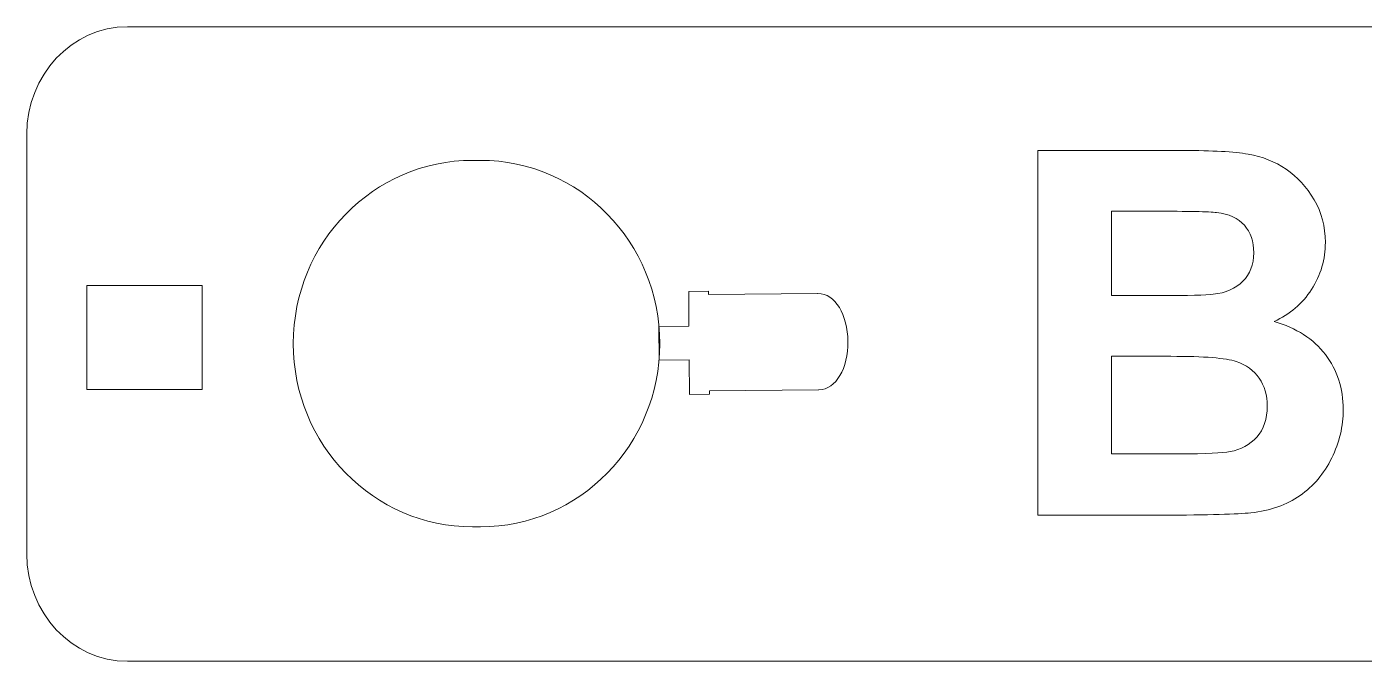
# Model space of a CAD drawing. Header units: centimetres. Extents: x -24.8 to 34.2, y -10 to 25.5.
# Drawn here: x -24.8 to -17.57, y 6.09 to 9.52 of the extents above; entities that cross this region are included whole.
import ezdxf

# ---------------------------------------------------------------- set-up
doc = ezdxf.new("R2010")
doc.units = ezdxf.units.CM
doc.header["$MEASUREMENT"] = 0
doc.layers.add('Layer 1', color=7, linetype='Continuous')

msp = doc.modelspace()

# ---------------------------------------------------------------- linework, layer by layer
at = {"layer": 'Layer 1', "color": 250, "lineweight": 9}
for points, knots in [([(-24.25285, 9.52135), (-24.25285, 9.52135), (-12.00124, 9.52135), (-12.00124, 9.52135), (-12.00124, 9.52135), (-11.70193, 9.52135), (-11.45704, 9.25996), (-11.45704, 8.94049), (-11.45704, 8.94049), (-11.45704, 8.94049), (-11.45704, 6.6722), (-11.45704, 6.6722), (-11.45704, 6.6722), (-11.45704, 6.35273), (-11.70193, 6.09135), (-12.00124, 6.09135), (-12.00124, 6.09135), (-12.00124, 6.09135), (-24.25285, 6.09135), (-24.25285, 6.09135), (-24.25285, 6.09135), (-24.55216, 6.09135), (-24.79704, 6.35273), (-24.79704, 6.6722), (-24.79704, 6.6722), (-24.79704, 6.6722), (-24.79704, 8.94049), (-24.79704, 8.94049), (-24.79704, 8.94049), (-24.79704, 9.25996), (-24.55216, 9.52135), (-24.25285, 9.52135)], [0, 0, 0, 0, 0.125, 0.125, 0.125, 0.125, 0.25, 0.25, 0.25, 0.25, 0.375, 0.375, 0.375, 0.375, 0.5, 0.5, 0.5, 0.5, 0.625, 0.625, 0.625, 0.625, 0.75, 0.75, 0.75, 0.75, 0.875, 0.875, 0.875, 0.875, 1, 1, 1, 1]), ([(-19.33171, 8.85229), (-19.33171, 8.85229), (-18.54333, 8.85229), (-18.54333, 8.85229), (-18.54333, 8.85229), (-18.38721, 8.85229), (-18.27057, 8.84586), (-18.1939, 8.83254), (-18.1939, 8.83254), (-18.11721, 8.81969), (-18.04879, 8.7926), (-17.98819, 8.75127), (-17.98819, 8.75127), (-17.92758, 8.70995), (-17.87753, 8.65531), (-17.83711, 8.58643), (-17.83711, 8.58643), (-17.79671, 8.51802), (-17.77651, 8.44087), (-17.77651, 8.35593), (-17.77651, 8.35593), (-17.77651, 8.26364), (-17.8013, 8.17869), (-17.85089, 8.10155), (-17.85089, 8.10155), (-17.90094, 8.02441), (-17.96844, 7.96656), (-18.0534, 7.92798), (-18.0534, 7.92798), (-17.93355, 7.89309), (-17.8408, 7.83339), (-17.77651, 7.74937), (-17.77651, 7.74937), (-17.71177, 7.66489), (-17.67963, 7.56571), (-17.67963, 7.45183), (-17.67963, 7.45183), (-17.67963, 7.36228), (-17.70028, 7.27504), (-17.74208, 7.1901), (-17.74208, 7.1901), (-17.78386, 7.10562), (-17.8408, 7.03766), (-17.91288, 6.98715), (-17.91288, 6.98715), (-17.98498, 6.93664), (-18.07405, 6.90541), (-18.18012, 6.89348), (-18.18012, 6.89348), (-18.24623, 6.88659), (-18.4065, 6.882), (-18.66042, 6.88016), (-18.66042, 6.88016), (-18.66042, 6.88016), (-19.33171, 6.88016), (-19.33171, 6.88016), (-19.33171, 6.88016), (-19.33171, 6.88016), (-19.33171, 8.85229), (-19.33171, 8.85229)], [0, 0, 0, 0, 0.0666667, 0.0666667, 0.0666667, 0.0666667, 0.1333333, 0.1333333, 0.1333333, 0.1333333, 0.2, 0.2, 0.2, 0.2, 0.2666667, 0.2666667, 0.2666667, 0.2666667, 0.3333333, 0.3333333, 0.3333333, 0.3333333, 0.4, 0.4, 0.4, 0.4, 0.4666667, 0.4666667, 0.4666667, 0.4666667, 0.5333333, 0.5333333, 0.5333333, 0.5333333, 0.6, 0.6, 0.6, 0.6, 0.6666667, 0.6666667, 0.6666667, 0.6666667, 0.7333333, 0.7333333, 0.7333333, 0.7333333, 0.8, 0.8, 0.8, 0.8, 0.8666667, 0.8666667, 0.8666667, 0.8666667, 0.9333333, 0.9333333, 0.9333333, 0.9333333, 1, 1, 1, 1]), ([(-18.93316, 8.52398), (-18.93316, 8.52398), (-18.93316, 8.06804), (-18.93316, 8.06804), (-18.93316, 8.06804), (-18.93316, 8.06804), (-18.67235, 8.06804), (-18.67235, 8.06804), (-18.67235, 8.06804), (-18.51715, 8.06804), (-18.42072, 8.07032), (-18.38307, 8.07491), (-18.38307, 8.07491), (-18.31511, 8.08272), (-18.26139, 8.10614), (-18.22236, 8.14517), (-18.22236, 8.14517), (-18.18334, 8.1842), (-18.16405, 8.23563), (-18.16405, 8.29945), (-18.16405, 8.29945), (-18.16405, 8.36052), (-18.18058, 8.41011), (-18.2141, 8.44822), (-18.2141, 8.44822), (-18.24807, 8.48633), (-18.29812, 8.50929), (-18.36424, 8.5171), (-18.36424, 8.5171), (-18.40373, 8.52168), (-18.51715, 8.52398), (-18.7045, 8.52398), (-18.7045, 8.52398), (-18.7045, 8.52398), (-18.93316, 8.52398), (-18.93316, 8.52398)], [0, 0, 0, 0, 0.1111111, 0.1111111, 0.1111111, 0.1111111, 0.2222222, 0.2222222, 0.2222222, 0.2222222, 0.3333333, 0.3333333, 0.3333333, 0.3333333, 0.4444444, 0.4444444, 0.4444444, 0.4444444, 0.5555556, 0.5555556, 0.5555556, 0.5555556, 0.6666667, 0.6666667, 0.6666667, 0.6666667, 0.7777778, 0.7777778, 0.7777778, 0.7777778, 0.8888889, 0.8888889, 0.8888889, 0.8888889, 1, 1, 1, 1]), ([(-23.84887, 8.12201), (-23.84887, 8.12201), (-23.84887, 7.56095), (-23.84887, 7.56095), (-23.84887, 7.56095), (-23.84887, 7.56095), (-24.47227, 7.56095), (-24.47227, 7.56095), (-24.47227, 7.56095), (-24.47227, 7.56095), (-24.47227, 8.12201), (-24.47227, 8.12201), (-24.47227, 8.12201), (-24.47227, 8.12201), (-23.84887, 8.12201), (-23.84887, 8.12201)], [0, 0, 0, 0, 0.25, 0.25, 0.25, 0.25, 0.5, 0.5, 0.5, 0.5, 0.75, 0.75, 0.75, 0.75, 1, 1, 1, 1]), ([(-18.93316, 7.73972), (-18.93316, 7.73972), (-18.93316, 7.21259), (-18.93316, 7.21259), (-18.93316, 7.21259), (-18.93316, 7.21259), (-18.5649, 7.21259), (-18.5649, 7.21259), (-18.5649, 7.21259), (-18.42118, 7.21259), (-18.33027, 7.21627), (-18.2917, 7.22454), (-18.2917, 7.22454), (-18.23247, 7.2351), (-18.18425, 7.26174), (-18.14705, 7.30306), (-18.14705, 7.30306), (-18.10986, 7.34484), (-18.09103, 7.40086), (-18.09103, 7.47065), (-18.09103, 7.47065), (-18.09103, 7.52988), (-18.10573, 7.57993), (-18.1342, 7.62126), (-18.1342, 7.62126), (-18.16313, 7.66258), (-18.20445, 7.69289), (-18.25863, 7.71171), (-18.25863, 7.71171), (-18.31282, 7.73054), (-18.43083, 7.73972), (-18.61175, 7.73972), (-18.61175, 7.73972), (-18.61175, 7.73972), (-18.93316, 7.73972), (-18.93316, 7.73972)], [0, 0, 0, 0, 0.1111111, 0.1111111, 0.1111111, 0.1111111, 0.2222222, 0.2222222, 0.2222222, 0.2222222, 0.3333333, 0.3333333, 0.3333333, 0.3333333, 0.4444444, 0.4444444, 0.4444444, 0.4444444, 0.5555556, 0.5555556, 0.5555556, 0.5555556, 0.6666667, 0.6666667, 0.6666667, 0.6666667, 0.7777778, 0.7777778, 0.7777778, 0.7777778, 0.8888889, 0.8888889, 0.8888889, 0.8888889, 1, 1, 1, 1])]:
    msp.add_open_spline(points, degree=3, knots=knots, dxfattribs=at)
at = {"layer": 'Layer 1', "lineweight": 9}
for points, knots in [([(-21.37485, 7.8086), (-21.37485, 8.35569), (-21.809, 8.79917), (-22.34457, 8.79917), (-22.34457, 8.79917), (-22.3515, 8.79917), (-22.35813, 8.79844), (-22.36503, 8.7983), (-22.36503, 8.7983), (-22.3722, 8.79846), (-22.37911, 8.79917), (-22.38633, 8.79917), (-22.38633, 8.79917), (-22.9219, 8.79917), (-23.35605, 8.35569), (-23.35605, 7.8086), (-23.35605, 7.8086), (-23.35605, 7.26151), (-22.9219, 6.81803), (-22.38633, 6.81803), (-22.38633, 6.81803), (-22.37912, 6.81803), (-22.37219, 6.81787), (-22.36503, 6.81803), (-22.36503, 6.81803), (-22.35813, 6.8179), (-22.3515, 6.81803), (-22.34457, 6.81803), (-22.34457, 6.81803), (-21.809, 6.81803), (-21.37485, 7.26151), (-21.37485, 7.8086)], [0, 0, 0, 0, 0.125, 0.125, 0.125, 0.125, 0.25, 0.25, 0.25, 0.25, 0.375, 0.375, 0.375, 0.375, 0.5, 0.5, 0.5, 0.5, 0.625, 0.625, 0.625, 0.625, 0.75, 0.75, 0.75, 0.75, 0.875, 0.875, 0.875, 0.875, 1, 1, 1, 1]), ([(-20.35796, 7.81982), (-20.35921, 7.96311), (-20.4257, 8.07971), (-20.51951, 8.07974), (-20.51951, 8.07974), (-20.51985, 8.07974), (-20.52003, 8.07973), (-20.52038, 8.07973), (-20.52038, 8.07973), (-20.52072, 8.07972), (-20.5209, 8.07973), (-20.52124, 8.07973), (-20.52124, 8.07973), (-20.52124, 8.07973), (-21.1107, 8.07458), (-21.1107, 8.07458), (-21.1107, 8.07458), (-21.1107, 8.07458), (-21.11086, 8.09194), (-21.11086, 8.09194), (-21.11086, 8.09194), (-21.11086, 8.09194), (-21.2185, 8.09101), (-21.2185, 8.09101), (-21.2185, 8.09101), (-21.2185, 8.09101), (-21.21686, 7.90262), (-21.21686, 7.90262), (-21.21686, 7.90262), (-21.21686, 7.90262), (-21.38007, 7.9012), (-21.38007, 7.9012), (-21.38007, 7.9012), (-21.38007, 7.9012), (-21.37848, 7.71888), (-21.37848, 7.71888), (-21.37848, 7.71888), (-21.37848, 7.71888), (-21.21527, 7.72031), (-21.21527, 7.72031), (-21.21527, 7.72031), (-21.21527, 7.72031), (-21.21363, 7.53367), (-21.21363, 7.53367), (-21.21363, 7.53367), (-21.21363, 7.53367), (-21.10599, 7.5346), (-21.10599, 7.5346), (-21.10599, 7.5346), (-21.10599, 7.5346), (-21.10616, 7.5537), (-21.10616, 7.5537), (-21.10616, 7.5537), (-21.10616, 7.5537), (-20.5167, 7.55885), (-20.5167, 7.55885), (-20.5167, 7.55885), (-20.51635, 7.55885), (-20.51618, 7.55885), (-20.51583, 7.55885), (-20.51583, 7.55885), (-20.51548, 7.55885), (-20.5153, 7.55886), (-20.51496, 7.55886), (-20.51496, 7.55886), (-20.42118, 7.56051), (-20.35672, 7.67653), (-20.35796, 7.81982)], [0, 0, 0, 0, 0.0588235, 0.0588235, 0.0588235, 0.0588235, 0.1176471, 0.1176471, 0.1176471, 0.1176471, 0.1764706, 0.1764706, 0.1764706, 0.1764706, 0.2352941, 0.2352941, 0.2352941, 0.2352941, 0.2941176, 0.2941176, 0.2941176, 0.2941176, 0.3529412, 0.3529412, 0.3529412, 0.3529412, 0.4117647, 0.4117647, 0.4117647, 0.4117647, 0.4705882, 0.4705882, 0.4705882, 0.4705882, 0.5294118, 0.5294118, 0.5294118, 0.5294118, 0.5882353, 0.5882353, 0.5882353, 0.5882353, 0.6470588, 0.6470588, 0.6470588, 0.6470588, 0.7058824, 0.7058824, 0.7058824, 0.7058824, 0.7647059, 0.7647059, 0.7647059, 0.7647059, 0.8235294, 0.8235294, 0.8235294, 0.8235294, 0.8823529, 0.8823529, 0.8823529, 0.8823529, 0.9411765, 0.9411765, 0.9411765, 0.9411765, 1, 1, 1, 1])]:
    msp.add_open_spline(points, degree=3, knots=knots, dxfattribs=at)

doc.saveas('drawing.dxf')
